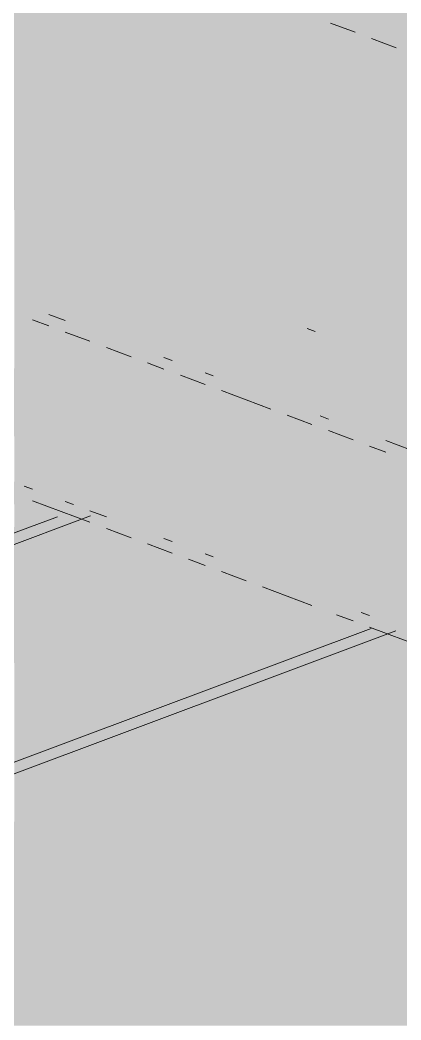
# Paper-space layout '03 3D Building and Roof' of a CAD drawing. Header units: millimetres. Extents: x 5 to 415, y 5 to 292.
# Drawn here: x 183.62 to 186.5, y 98.33 to 105.89 of the extents above; entities that cross this region are included whole.
import ezdxf

# ---------------------------------------------------------------- set-up
doc = ezdxf.new("R2010")
doc.units = ezdxf.units.MM
doc.layers.add('EXISTING', color=7, linetype='Continuous')
doc.layers.add('IMAGES', color=7, linetype='Continuous')

# ---------------------------------------------------------------- blocks, each defined once
blk = doc.blocks.new('SHEET_03')
at = {"layer": 'EXISTING', "color": 250, "lineweight": 9}
for p, q in [((186.1532, 105.8001), (185.9666, 105.87)), ((186.4641, 105.6836), (186.2775, 105.7535)), ((183.8362, 103.6666), (183.9606, 103.62)), ((183.8362, 103.5792), (183.7119, 103.6258)), ((185.8508, 103.5362), (185.7887, 103.5595)), ((184.1471, 103.4628), (183.9606, 103.5326)), ((184.458, 103.3463), (184.2715, 103.4162)), ((184.7067, 103.3405), (184.7689, 103.3172)), ((184.7067, 103.2531), (184.5824, 103.2997)), ((185.0176, 103.1367), (184.8311, 103.2065)), ((185.0176, 103.2241), (185.0798, 103.2008)), ((185.515, 102.9503), (185.142, 103.0901)), ((185.8259, 102.8339), (185.6394, 102.9037)), ((185.8881, 102.898), (185.9503, 102.8747)), ((186.1368, 102.7174), (185.9503, 102.7873)), ((186.3855, 102.6242), (186.2612, 102.6708)), ((186.3855, 102.7116), (186.572, 102.6418)), ((183.6497, 102.3671), (183.7119, 102.3438)), ((184.1471, 102.0934), (183.7119, 102.2564)), ((183.9606, 102.2507), (184.0228, 102.2274)), ((176.1652, 99.2377), (183.9026, 102.1361)), ((176.29, 99.197), (184.1522, 102.1422)), ((184.1471, 102.1808), (184.2715, 102.1342)), ((184.458, 101.9769), (184.2715, 102.0468)), ((184.7067, 101.9712), (184.7689, 101.9479)), ((184.7689, 101.8605), (184.5824, 101.9304)), ((185.0176, 101.8547), (185.0798, 101.8314)), ((185.0176, 101.7673), (184.8932, 101.8139)), ((185.3285, 101.6508), (185.142, 101.7207)), ((185.8259, 101.4645), (185.4528, 101.6043)), ((186.1368, 101.348), (186.0124, 101.3946)), ((186.199, 101.4122), (186.2612, 101.3889)), ((178.4115, 98.3456), (186.2737, 101.2908)), ((186.6964, 101.1384), (186.2612, 101.3015)), ((178.6611, 98.3517), (186.4609, 101.2735))]:
    blk.add_line(p, q, dxfattribs=at)
at = {"layer": 'IMAGES', "color": 7}
for points in [[(180.3198, 105.8286), (184.9466, 105.8286), (180.3198, 106), (184.9466, 106)], [(184.9466, 105.8286), (185.4607, 105.8286), (184.9466, 106), (185.4607, 106)], [(185.4607, 105.8286), (185.6321, 105.8286), (185.4607, 106), (185.6321, 106)], [(185.6321, 105.8286), (185.9748, 105.8286), (185.6321, 106), (185.9748, 106)], [(185.9748, 105.8286), (186.1462, 105.8286), (185.9748, 106), (186.1462, 106)], [(186.1462, 105.8286), (186.3175, 105.8286), (186.1462, 106), (186.3175, 106)], [(186.3175, 105.8286), (186.4889, 105.8286), (186.3175, 106), (186.4889, 106)], [(186.4889, 105.8286), (186.6603, 105.8286), (186.4889, 106), (186.6603, 106)], [(180.8339, 105.6571), (185.6321, 105.6571), (180.8339, 105.8286), (185.6321, 105.8286)], [(185.6321, 105.6571), (185.8034, 105.6571), (185.6321, 105.8286), (185.8034, 105.8286)], [(185.8034, 105.6571), (185.9748, 105.6571), (185.8034, 105.8286), (185.9748, 105.8286)], [(185.9748, 105.6571), (186.3175, 105.6571), (185.9748, 105.8286), (186.3175, 105.8286)], [(186.3175, 105.6571), (186.4889, 105.6571), (186.3175, 105.8286), (186.4889, 105.8286)], [(186.4889, 105.6571), (186.6603, 105.6571), (186.4889, 105.8286), (186.6603, 105.8286)], [(181.1766, 105.4857), (185.9748, 105.4857), (181.1766, 105.6571), (185.9748, 105.6571)], [(185.9748, 105.4857), (186.1462, 105.4857), (185.9748, 105.6571), (186.1462, 105.6571)], [(186.1462, 105.4857), (186.3175, 105.4857), (186.1462, 105.6571), (186.3175, 105.6571)], [(186.3175, 105.4857), (186.4889, 105.4857), (186.3175, 105.6571), (186.4889, 105.6571)], [(186.4889, 105.4857), (186.6603, 105.4857), (186.4889, 105.6571), (186.6603, 105.6571)], [(181.6907, 105.3143), (186.3175, 105.3143), (181.6907, 105.4857), (186.3175, 105.4857)], [(186.3175, 105.3143), (186.4889, 105.3143), (186.3175, 105.4857), (186.4889, 105.4857)], [(186.4889, 105.3143), (186.6603, 105.3143), (186.4889, 105.4857), (186.6603, 105.4857)], [(182.2048, 105.1429), (186.8316, 105.1429), (182.2048, 105.3143), (186.8316, 105.3143)], [(182.5475, 104.9714), (187.5171, 104.9714), (182.5475, 105.1429), (187.5171, 105.1429)], [(183.0616, 104.8), (187.8598, 104.8), (183.0616, 104.9714), (187.8598, 104.9714)], [(183.4044, 104.6286), (187.8598, 104.6286), (183.4044, 104.8), (187.8598, 104.8)], [(183.4044, 104.4571), (183.9184, 104.4571), (183.4044, 104.6286), (183.9184, 104.6286)], [(183.9184, 104.4571), (187.3457, 104.4571), (183.9184, 104.6286), (187.3457, 104.6286)], [(183.5757, 104.2857), (183.7471, 104.2857), (183.5757, 104.4571), (183.7471, 104.4571)], [(183.7471, 104.2857), (183.9184, 104.2857), (183.7471, 104.4571), (183.9184, 104.4571)], [(183.9184, 104.2857), (184.2612, 104.2857), (183.9184, 104.4571), (184.2612, 104.4571)], [(184.2612, 104.2857), (184.4325, 104.2857), (184.2612, 104.4571), (184.4325, 104.4571)], [(184.4325, 104.2857), (186.6603, 104.2857), (184.4325, 104.4571), (186.6603, 104.4571)], [(183.5757, 104.1143), (183.7471, 104.1143), (183.5757, 104.2857), (183.7471, 104.2857)], [(183.7471, 104.1143), (183.9184, 104.1143), (183.7471, 104.2857), (183.9184, 104.2857)], [(183.9184, 104.1143), (184.0898, 104.1143), (183.9184, 104.2857), (184.0898, 104.2857)], [(184.0898, 104.1143), (184.2612, 104.1143), (184.0898, 104.2857), (184.2612, 104.2857)], [(184.2612, 104.1143), (184.4325, 104.1143), (184.2612, 104.2857), (184.4325, 104.2857)], [(184.4325, 104.1143), (184.7753, 104.1143), (184.4325, 104.2857), (184.7753, 104.2857)], [(184.7753, 104.1143), (186.4889, 104.1143), (184.7753, 104.2857), (186.4889, 104.2857)], [(186.4889, 104.1143), (186.6603, 104.1143), (186.4889, 104.2857), (186.6603, 104.2857)], [(183.5757, 103.9429), (183.9184, 103.9429), (183.5757, 104.1143), (183.9184, 104.1143)], [(183.9184, 103.9429), (184.0898, 103.9429), (183.9184, 104.1143), (184.0898, 104.1143)], [(184.0898, 103.9429), (184.2612, 103.9429), (184.0898, 104.1143), (184.2612, 104.1143)], [(184.2612, 103.9429), (184.4325, 103.9429), (184.2612, 104.1143), (184.4325, 104.1143)], [(184.4325, 103.9429), (184.7753, 103.9429), (184.4325, 104.1143), (184.7753, 104.1143)], [(184.7753, 103.9429), (185.2894, 103.9429), (184.7753, 104.1143), (185.2894, 104.1143)], [(185.2894, 103.9429), (185.8034, 103.9429), (185.2894, 104.1143), (185.8034, 104.1143)], [(185.8034, 103.9429), (185.9748, 103.9429), (185.8034, 104.1143), (185.9748, 104.1143)], [(185.9748, 103.9429), (186.4889, 103.9429), (185.9748, 104.1143), (186.4889, 104.1143)], [(186.4889, 103.9429), (186.6603, 103.9429), (186.4889, 104.1143), (186.6603, 104.1143)], [(183.5757, 103.7714), (183.9184, 103.7714), (183.5757, 103.9429), (183.9184, 103.9429)], [(183.9184, 103.7714), (184.0898, 103.7714), (183.9184, 103.9429), (184.0898, 103.9429)], [(184.0898, 103.7714), (184.4325, 103.7714), (184.0898, 103.9429), (184.4325, 103.9429)], [(184.4325, 103.7714), (184.6039, 103.7714), (184.4325, 103.9429), (184.6039, 103.9429)], [(184.6039, 103.7714), (184.7753, 103.7714), (184.6039, 103.9429), (184.7753, 103.9429)], [(184.7753, 103.7714), (184.9466, 103.7714), (184.7753, 103.9429), (184.9466, 103.9429)], [(184.9466, 103.7714), (185.118, 103.7714), (184.9466, 103.9429), (185.118, 103.9429)], [(185.118, 103.7714), (185.2894, 103.7714), (185.118, 103.9429), (185.2894, 103.9429)], [(185.2894, 103.7714), (185.8034, 103.7714), (185.2894, 103.9429), (185.8034, 103.9429)], [(185.8034, 103.7714), (185.9748, 103.7714), (185.8034, 103.9429), (185.9748, 103.9429)], [(185.9748, 103.7714), (186.3175, 103.7714), (185.9748, 103.9429), (186.3175, 103.9429)], [(186.3175, 103.7714), (186.4889, 103.7714), (186.3175, 103.9429), (186.4889, 103.9429)], [(186.4889, 103.7714), (186.6603, 103.7714), (186.4889, 103.9429), (186.6603, 103.9429)], [(183.5757, 103.6), (183.9184, 103.6), (183.5757, 103.7714), (183.9184, 103.7714)], [(183.9184, 103.6), (184.0898, 103.6), (183.9184, 103.7714), (184.0898, 103.7714)], [(184.0898, 103.6), (184.2612, 103.6), (184.0898, 103.7714), (184.2612, 103.7714)], [(184.2612, 103.6), (184.6039, 103.6), (184.2612, 103.7714), (184.6039, 103.7714)], [(184.6039, 103.6), (184.7753, 103.6), (184.6039, 103.7714), (184.7753, 103.7714)], [(184.7753, 103.6), (184.9466, 103.6), (184.7753, 103.7714), (184.9466, 103.7714)], [(184.9466, 103.6), (185.118, 103.6), (184.9466, 103.7714), (185.118, 103.7714)], [(185.118, 103.4286), (185.2894, 103.4286), (185.118, 103.7714), (185.2894, 103.7714)], [(185.2894, 103.6), (185.4607, 103.6), (185.2894, 103.7714), (185.4607, 103.7714)], [(185.4607, 103.6), (185.6321, 103.6), (185.4607, 103.7714), (185.6321, 103.7714)], [(185.6321, 103.6), (185.8034, 103.6), (185.6321, 103.7714), (185.8034, 103.7714)], [(185.8034, 103.6), (185.9748, 103.6), (185.8034, 103.7714), (185.9748, 103.7714)], [(185.9748, 103.6), (186.3175, 103.6), (185.9748, 103.7714), (186.3175, 103.7714)], [(186.3175, 103.4286), (186.6603, 103.4286), (186.3175, 103.7714), (186.6603, 103.7714)], [(183.5757, 103.4286), (183.7471, 103.4286), (183.5757, 103.6), (183.7471, 103.6)], [(183.7471, 103.4286), (183.9184, 103.4286), (183.7471, 103.6), (183.9184, 103.6)], [(183.9184, 103.4286), (184.0898, 103.4286), (183.9184, 103.6), (184.0898, 103.6)], [(184.0898, 103.4286), (184.2612, 103.4286), (184.0898, 103.6), (184.2612, 103.6)], [(184.2612, 103.4286), (184.4325, 103.4286), (184.2612, 103.6), (184.4325, 103.6)], [(184.4325, 103.4286), (184.6039, 103.4286), (184.4325, 103.6), (184.6039, 103.6)], [(184.6039, 103.4286), (184.7753, 103.4286), (184.6039, 103.6), (184.7753, 103.6)], [(184.7753, 103.4286), (185.118, 103.4286), (184.7753, 103.6), (185.118, 103.6)], [(185.2894, 103.4286), (185.4607, 103.4286), (185.2894, 103.6), (185.4607, 103.6)], [(185.4607, 103.4286), (185.6321, 103.4286), (185.4607, 103.6), (185.6321, 103.6)], [(185.6321, 103.4286), (185.8034, 103.4286), (185.6321, 103.6), (185.8034, 103.6)], [(185.8034, 103.4286), (185.9748, 103.4286), (185.8034, 103.6), (185.9748, 103.6)], [(185.9748, 103.4286), (186.1462, 103.4286), (185.9748, 103.6), (186.1462, 103.6)], [(186.1462, 103.2571), (186.3175, 103.2571), (186.1462, 103.6), (186.3175, 103.6)], [(183.5757, 103.2571), (183.7471, 103.2571), (183.5757, 103.4286), (183.7471, 103.4286)], [(183.7471, 103.2571), (183.9184, 103.2571), (183.7471, 103.4286), (183.9184, 103.4286)], [(183.9184, 103.2571), (184.0898, 103.2571), (183.9184, 103.4286), (184.0898, 103.4286)], [(184.0898, 103.2571), (184.2612, 103.2571), (184.0898, 103.4286), (184.2612, 103.4286)], [(184.2612, 103.2571), (184.4325, 103.2571), (184.2612, 103.4286), (184.4325, 103.4286)], [(184.4325, 103.2571), (184.6039, 103.2571), (184.4325, 103.4286), (184.6039, 103.4286)], [(184.6039, 103.2571), (184.7753, 103.2571), (184.6039, 103.4286), (184.7753, 103.4286)], [(184.7753, 103.2571), (185.118, 103.2571), (184.7753, 103.4286), (185.118, 103.4286)], [(185.118, 103.2571), (185.2894, 103.2571), (185.118, 103.4286), (185.2894, 103.4286)], [(185.2894, 103.2571), (185.8034, 103.2571), (185.2894, 103.4286), (185.8034, 103.4286)], [(185.8034, 103.2571), (185.9748, 103.2571), (185.8034, 103.4286), (185.9748, 103.4286)], [(185.9748, 103.2571), (186.1462, 103.2571), (185.9748, 103.4286), (186.1462, 103.4286)], [(186.3175, 103.2571), (186.4889, 103.2571), (186.3175, 103.4286), (186.4889, 103.4286)], [(186.4889, 103.2571), (186.6603, 103.2571), (186.4889, 103.4286), (186.6603, 103.4286)], [(182.5475, 103.0857), (183.9184, 103.0857), (182.5475, 103.2571), (183.9184, 103.2571)], [(183.9184, 103.0857), (184.2612, 103.0857), (183.9184, 103.2571), (184.2612, 103.2571)], [(184.2612, 103.0857), (184.4325, 103.0857), (184.2612, 103.2571), (184.4325, 103.2571)], [(184.4325, 103.0857), (184.6039, 103.0857), (184.4325, 103.2571), (184.6039, 103.2571)], [(184.6039, 103.0857), (184.9466, 103.0857), (184.6039, 103.2571), (184.9466, 103.2571)], [(184.9466, 103.0857), (185.118, 103.0857), (184.9466, 103.2571), (185.118, 103.2571)], [(185.118, 103.0857), (185.2894, 103.0857), (185.118, 103.2571), (185.2894, 103.2571)], [(185.2894, 103.0857), (185.4607, 103.0857), (185.2894, 103.2571), (185.4607, 103.2571)], [(185.4607, 103.0857), (185.6321, 103.0857), (185.4607, 103.2571), (185.6321, 103.2571)], [(185.6321, 103.0857), (186.3175, 103.0857), (185.6321, 103.2571), (186.3175, 103.2571)], [(186.3175, 103.0857), (186.4889, 103.0857), (186.3175, 103.2571), (186.4889, 103.2571)], [(186.4889, 103.0857), (186.6603, 103.0857), (186.4889, 103.2571), (186.6603, 103.2571)], [(183.0616, 102.9143), (184.4325, 102.9143), (183.0616, 103.0857), (184.4325, 103.0857)], [(184.4325, 102.9143), (184.6039, 102.9143), (184.4325, 103.0857), (184.6039, 103.0857)], [(184.6039, 102.9143), (184.7753, 102.9143), (184.6039, 103.0857), (184.7753, 103.0857)], [(184.7753, 102.9143), (184.9466, 102.9143), (184.7753, 103.0857), (184.9466, 103.0857)], [(184.9466, 102.9143), (185.118, 102.9143), (184.9466, 103.0857), (185.118, 103.0857)], [(185.118, 102.9143), (185.2894, 102.9143), (185.118, 103.0857), (185.2894, 103.0857)], [(185.2894, 102.9143), (185.4607, 102.9143), (185.2894, 103.0857), (185.4607, 103.0857)], [(185.4607, 102.9143), (185.6321, 102.9143), (185.4607, 103.0857), (185.6321, 103.0857)], [(185.6321, 102.9143), (185.8034, 102.9143), (185.6321, 103.0857), (185.8034, 103.0857)], [(185.8034, 102.9143), (186.1462, 102.9143), (185.8034, 103.0857), (186.1462, 103.0857)], [(186.1462, 102.9143), (186.3175, 102.9143), (186.1462, 103.0857), (186.3175, 103.0857)], [(186.3175, 102.7429), (186.6603, 102.7429), (186.3175, 103.0857), (186.6603, 103.0857)], [(183.4044, 102.7429), (183.7471, 102.7429), (183.4044, 102.9143), (183.7471, 102.9143)], [(183.7471, 102.7429), (183.9184, 102.7429), (183.7471, 102.9143), (183.9184, 102.9143)], [(183.9184, 102.7429), (184.7753, 102.7429), (183.9184, 102.9143), (184.7753, 102.9143)], [(184.7753, 102.7429), (184.9466, 102.7429), (184.7753, 102.9143), (184.9466, 102.9143)], [(184.9466, 102.7429), (185.2894, 102.7429), (184.9466, 102.9143), (185.2894, 102.9143)], [(185.2894, 102.7429), (185.4607, 102.7429), (185.2894, 102.9143), (185.4607, 102.9143)], [(185.4607, 102.7429), (185.6321, 102.7429), (185.4607, 102.9143), (185.6321, 102.9143)], [(185.6321, 102.7429), (185.8034, 102.7429), (185.6321, 102.9143), (185.8034, 102.9143)], [(185.8034, 102.7429), (185.9748, 102.7429), (185.8034, 102.9143), (185.9748, 102.9143)], [(185.9748, 102.7429), (186.1462, 102.7429), (185.9748, 102.9143), (186.1462, 102.9143)], [(186.1462, 102.7429), (186.3175, 102.7429), (186.1462, 102.9143), (186.3175, 102.9143)], [(183.5757, 102.5714), (183.7471, 102.5714), (183.5757, 102.7429), (183.7471, 102.7429)], [(183.7471, 102.5714), (183.9184, 102.5714), (183.7471, 102.7429), (183.9184, 102.7429)], [(183.9184, 102.5714), (184.0898, 102.5714), (183.9184, 102.7429), (184.0898, 102.7429)], [(184.0898, 102.5714), (184.2612, 102.5714), (184.0898, 102.7429), (184.2612, 102.7429)], [(184.2612, 102.5714), (185.2894, 102.5714), (184.2612, 102.7429), (185.2894, 102.7429)], [(185.2894, 102.5714), (185.4607, 102.5714), (185.2894, 102.7429), (185.4607, 102.7429)], [(185.4607, 102.5714), (185.6321, 102.5714), (185.4607, 102.7429), (185.6321, 102.7429)], [(185.6321, 102.5714), (185.8034, 102.5714), (185.6321, 102.7429), (185.8034, 102.7429)], [(185.8034, 102.5714), (185.9748, 102.5714), (185.8034, 102.7429), (185.9748, 102.7429)], [(185.9748, 102.5714), (186.3175, 102.5714), (185.9748, 102.7429), (186.3175, 102.7429)], [(186.3175, 102.5714), (186.4889, 102.5714), (186.3175, 102.7429), (186.4889, 102.7429)], [(186.4889, 102.5714), (186.6603, 102.5714), (186.4889, 102.7429), (186.6603, 102.7429)], [(183.5757, 102.4), (183.7471, 102.4), (183.5757, 102.5714), (183.7471, 102.5714)], [(183.7471, 102.4), (183.9184, 102.4), (183.7471, 102.5714), (183.9184, 102.5714)], [(183.9184, 102.4), (184.0898, 102.4), (183.9184, 102.5714), (184.0898, 102.5714)], [(184.0898, 102.4), (184.4325, 102.4), (184.0898, 102.5714), (184.4325, 102.5714)], [(184.4325, 102.4), (185.6321, 102.4), (184.4325, 102.5714), (185.6321, 102.5714)], [(185.6321, 102.4), (185.9748, 102.4), (185.6321, 102.5714), (185.9748, 102.5714)], [(185.9748, 102.4), (186.1462, 102.4), (185.9748, 102.5714), (186.1462, 102.5714)], [(186.1462, 102.4), (186.3175, 102.4), (186.1462, 102.5714), (186.3175, 102.5714)], [(186.3175, 102.4), (186.4889, 102.4), (186.3175, 102.5714), (186.4889, 102.5714)], [(186.4889, 102.4), (186.8316, 102.4), (186.4889, 102.5714), (186.8316, 102.5714)], [(183.4044, 102.2286), (183.9184, 102.2286), (183.4044, 102.4), (183.9184, 102.4)], [(183.9184, 102.2286), (184.2612, 102.2286), (183.9184, 102.4), (184.2612, 102.4)], [(184.2612, 102.2286), (184.4325, 102.2286), (184.2612, 102.4), (184.4325, 102.4)], [(184.4325, 102.2286), (184.7753, 102.2286), (184.4325, 102.4), (184.7753, 102.4)], [(184.7753, 102.2286), (186.1462, 102.2286), (184.7753, 102.4), (186.1462, 102.4)], [(186.1462, 102.2286), (186.3175, 102.2286), (186.1462, 102.4), (186.3175, 102.4)], [(186.3175, 102.2286), (186.6603, 102.2286), (186.3175, 102.4), (186.6603, 102.4)], [(183.5757, 102.0571), (183.7471, 102.0571), (183.5757, 102.2286), (183.7471, 102.2286)], [(183.7471, 102.0571), (183.9184, 102.0571), (183.7471, 102.2286), (183.9184, 102.2286)], [(183.9184, 102.0571), (184.2612, 102.0571), (183.9184, 102.2286), (184.2612, 102.2286)], [(184.2612, 102.0571), (184.4325, 102.0571), (184.2612, 102.2286), (184.4325, 102.2286)], [(184.4325, 102.0571), (184.6039, 102.0571), (184.4325, 102.2286), (184.6039, 102.2286)], [(184.6039, 102.0571), (184.7753, 102.0571), (184.6039, 102.2286), (184.7753, 102.2286)], [(184.7753, 102.0571), (184.9466, 102.0571), (184.7753, 102.2286), (184.9466, 102.2286)], [(184.9466, 102.0571), (185.118, 102.0571), (184.9466, 102.2286), (185.118, 102.2286)], [(185.118, 102.0571), (185.2894, 102.0571), (185.118, 102.2286), (185.2894, 102.2286)], [(185.2894, 102.0571), (186.6603, 102.0571), (185.2894, 102.2286), (186.6603, 102.2286)], [(183.4044, 101.7143), (183.7471, 101.7143), (183.4044, 102.0571), (183.7471, 102.0571)], [(183.7471, 101.8857), (183.9184, 101.8857), (183.7471, 102.0571), (183.9184, 102.0571)], [(183.9184, 101.8857), (184.0898, 101.8857), (183.9184, 102.0571), (184.0898, 102.0571)], [(184.0898, 101.8857), (184.7753, 101.8857), (184.0898, 102.0571), (184.7753, 102.0571)], [(184.7753, 101.8857), (184.9466, 101.8857), (184.7753, 102.0571), (184.9466, 102.0571)], [(184.9466, 101.8857), (185.118, 101.8857), (184.9466, 102.0571), (185.118, 102.0571)], [(185.118, 101.8857), (185.2894, 101.8857), (185.118, 102.0571), (185.2894, 102.0571)], [(185.2894, 101.8857), (185.4607, 101.8857), (185.2894, 102.0571), (185.4607, 102.0571)], [(185.4607, 101.8857), (185.6321, 101.8857), (185.4607, 102.0571), (185.6321, 102.0571)], [(185.6321, 101.8857), (187.003, 101.8857), (185.6321, 102.0571), (187.003, 102.0571)], [(183.7471, 101.7143), (183.9184, 101.7143), (183.7471, 101.8857), (183.9184, 101.8857)], [(183.9184, 101.7143), (184.2612, 101.7143), (183.9184, 101.8857), (184.2612, 101.8857)], [(184.2612, 101.7143), (184.4325, 101.7143), (184.2612, 101.8857), (184.4325, 101.8857)], [(184.4325, 101.7143), (184.6039, 101.7143), (184.4325, 101.8857), (184.6039, 101.8857)], [(184.6039, 101.7143), (184.7753, 101.7143), (184.6039, 101.8857), (184.7753, 101.8857)], [(184.7753, 101.7143), (185.118, 101.7143), (184.7753, 101.8857), (185.118, 101.8857)], [(185.118, 101.7143), (185.2894, 101.7143), (185.118, 101.8857), (185.2894, 101.8857)], [(185.2894, 101.7143), (185.4607, 101.7143), (185.2894, 101.8857), (185.4607, 101.8857)], [(185.4607, 101.7143), (185.6321, 101.7143), (185.4607, 101.8857), (185.6321, 101.8857)], [(185.6321, 101.7143), (186.1462, 101.7143), (185.6321, 101.8857), (186.1462, 101.8857)], [(186.1462, 101.7143), (187.6884, 101.7143), (186.1462, 101.8857), (187.6884, 101.8857)], [(183.4044, 101.5429), (183.7471, 101.5429), (183.4044, 101.7143), (183.7471, 101.7143)], [(183.7471, 101.5429), (184.4325, 101.5429), (183.7471, 101.7143), (184.4325, 101.7143)], [(184.4325, 101.5429), (184.7753, 101.5429), (184.4325, 101.7143), (184.7753, 101.7143)], [(184.7753, 101.5429), (184.9466, 101.5429), (184.7753, 101.7143), (184.9466, 101.7143)], [(184.9466, 101.5429), (185.118, 101.5429), (184.9466, 101.7143), (185.118, 101.7143)], [(185.118, 101.5429), (185.4607, 101.5429), (185.118, 101.7143), (185.4607, 101.7143)], [(185.4607, 101.5429), (185.6321, 101.5429), (185.4607, 101.7143), (185.6321, 101.7143)], [(185.6321, 101.5429), (185.8034, 101.5429), (185.6321, 101.7143), (185.8034, 101.7143)], [(185.8034, 101.5429), (185.9748, 101.5429), (185.8034, 101.7143), (185.9748, 101.7143)], [(185.9748, 101.5429), (186.1462, 101.5429), (185.9748, 101.7143), (186.1462, 101.7143)], [(186.1462, 101.5429), (186.4889, 101.5429), (186.1462, 101.7143), (186.4889, 101.7143)], [(186.4889, 101.5429), (186.6603, 101.5429), (186.4889, 101.7143), (186.6603, 101.7143)], [(183.4044, 101.3714), (184.7753, 101.3714), (183.4044, 101.5429), (184.7753, 101.5429)], [(184.7753, 101.3714), (185.4607, 101.3714), (184.7753, 101.5429), (185.4607, 101.5429)], [(185.4607, 101.3714), (185.9748, 101.3714), (185.4607, 101.5429), (185.9748, 101.5429)], [(185.9748, 101.3714), (186.1462, 101.3714), (185.9748, 101.5429), (186.1462, 101.5429)], [(186.1462, 101.3714), (186.3175, 101.3714), (186.1462, 101.5429), (186.3175, 101.5429)], [(186.3175, 101.3714), (186.4889, 101.3714), (186.3175, 101.5429), (186.4889, 101.5429)], [(186.4889, 101.3714), (186.8316, 101.3714), (186.4889, 101.5429), (186.8316, 101.5429)], [(182.8903, 101.2), (184.6039, 101.2), (182.8903, 101.3714), (184.6039, 101.3714)], [(184.6039, 101.2), (184.9466, 101.2), (184.6039, 101.3714), (184.9466, 101.3714)], [(184.9466, 101.2), (185.118, 101.2), (184.9466, 101.3714), (185.118, 101.3714)], [(185.118, 101.2), (185.2894, 101.2), (185.118, 101.3714), (185.2894, 101.3714)], [(185.2894, 101.2), (185.4607, 101.2), (185.2894, 101.3714), (185.4607, 101.3714)], [(185.4607, 101.0286), (185.6321, 101.0286), (185.4607, 101.3714), (185.6321, 101.3714)], [(185.6321, 101.2), (185.8034, 101.2), (185.6321, 101.3714), (185.8034, 101.3714)], [(185.8034, 101.2), (185.9748, 101.2), (185.8034, 101.3714), (185.9748, 101.3714)], [(185.9748, 101.2), (186.1462, 101.2), (185.9748, 101.3714), (186.1462, 101.3714)], [(186.1462, 101.2), (186.4889, 101.2), (186.1462, 101.3714), (186.4889, 101.3714)], [(186.4889, 101.2), (186.8316, 101.2), (186.4889, 101.3714), (186.8316, 101.3714)], [(182.3762, 101.0286), (184.0898, 101.0286), (182.3762, 101.2), (184.0898, 101.2)], [(184.0898, 101.0286), (184.2612, 101.0286), (184.0898, 101.2), (184.2612, 101.2)], [(184.2612, 100.8571), (184.4325, 100.8571), (184.2612, 101.2), (184.4325, 101.2)], [(184.4325, 101.0286), (184.6039, 101.0286), (184.4325, 101.2), (184.6039, 101.2)], [(184.6039, 101.0286), (184.9466, 101.0286), (184.6039, 101.2), (184.9466, 101.2)], [(184.9466, 101.0286), (185.118, 101.0286), (184.9466, 101.2), (185.118, 101.2)], [(185.118, 101.0286), (185.2894, 101.0286), (185.118, 101.2), (185.2894, 101.2)], [(185.2894, 101.0286), (185.4607, 101.0286), (185.2894, 101.2), (185.4607, 101.2)], [(185.6321, 101.0286), (185.8034, 101.0286), (185.6321, 101.2), (185.8034, 101.2)], [(185.8034, 101.0286), (186.1462, 101.0286), (185.8034, 101.2), (186.1462, 101.2)], [(186.1462, 101.0286), (186.3175, 101.0286), (186.1462, 101.2), (186.3175, 101.2)], [(186.3175, 101.0286), (186.8316, 101.0286), (186.3175, 101.2), (186.8316, 101.2)], [(183.5757, 100.8571), (183.7471, 100.8571), (183.5757, 101.0286), (183.7471, 101.0286)], [(183.7471, 100.8571), (184.0898, 100.8571), (183.7471, 101.0286), (184.0898, 101.0286)], [(184.0898, 100.8571), (184.2612, 100.8571), (184.0898, 101.0286), (184.2612, 101.0286)], [(184.4325, 100.8571), (184.6039, 100.8571), (184.4325, 101.0286), (184.6039, 101.0286)], [(184.6039, 100.8571), (184.9466, 100.8571), (184.6039, 101.0286), (184.9466, 101.0286)], [(184.9466, 100.8571), (185.118, 100.8571), (184.9466, 101.0286), (185.118, 101.0286)], [(185.118, 100.8571), (185.2894, 100.8571), (185.118, 101.0286), (185.2894, 101.0286)], [(185.2894, 100.8571), (185.4607, 100.8571), (185.2894, 101.0286), (185.4607, 101.0286)], [(185.4607, 100.8571), (185.6321, 100.8571), (185.4607, 101.0286), (185.6321, 101.0286)], [(185.6321, 100.8571), (185.8034, 100.8571), (185.6321, 101.0286), (185.8034, 101.0286)], [(185.8034, 100.8571), (185.9748, 100.8571), (185.8034, 101.0286), (185.9748, 101.0286)], [(185.9748, 100.8571), (186.1462, 100.8571), (185.9748, 101.0286), (186.1462, 101.0286)], [(186.1462, 100.8571), (186.4889, 100.8571), (186.1462, 101.0286), (186.4889, 101.0286)], [(186.4889, 100.8571), (186.6603, 100.8571), (186.4889, 101.0286), (186.6603, 101.0286)], [(183.5757, 100.5143), (183.7471, 100.5143), (183.5757, 100.8571), (183.7471, 100.8571)], [(183.7471, 100.6857), (183.9184, 100.6857), (183.7471, 100.8571), (183.9184, 100.8571)], [(183.9184, 100.6857), (184.2612, 100.6857), (183.9184, 100.8571), (184.2612, 100.8571)], [(184.2612, 100.6857), (184.4325, 100.6857), (184.2612, 100.8571), (184.4325, 100.8571)], [(184.4325, 100.6857), (184.6039, 100.6857), (184.4325, 100.8571), (184.6039, 100.8571)], [(184.6039, 100.6857), (184.7753, 100.6857), (184.6039, 100.8571), (184.7753, 100.8571)], [(184.7753, 100.6857), (184.9466, 100.6857), (184.7753, 100.8571), (184.9466, 100.8571)], [(184.9466, 100.6857), (185.2894, 100.6857), (184.9466, 100.8571), (185.2894, 100.8571)], [(185.2894, 100.6857), (185.6321, 100.6857), (185.2894, 100.8571), (185.6321, 100.8571)], [(185.6321, 100.6857), (185.8034, 100.6857), (185.6321, 100.8571), (185.8034, 100.8571)], [(185.8034, 100.6857), (185.9748, 100.6857), (185.8034, 100.8571), (185.9748, 100.8571)], [(185.9748, 100.6857), (186.8316, 100.6857), (185.9748, 100.8571), (186.8316, 100.8571)], [(183.7471, 100.5143), (184.0898, 100.5143), (183.7471, 100.6857), (184.0898, 100.6857)], [(184.0898, 100.5143), (184.2612, 100.5143), (184.0898, 100.6857), (184.2612, 100.6857)], [(184.2612, 100.5143), (184.4325, 100.5143), (184.2612, 100.6857), (184.4325, 100.6857)], [(184.4325, 100.5143), (184.6039, 100.5143), (184.4325, 100.6857), (184.6039, 100.6857)], [(184.6039, 100.5143), (184.7753, 100.5143), (184.6039, 100.6857), (184.7753, 100.6857)], [(184.7753, 100.5143), (184.9466, 100.5143), (184.7753, 100.6857), (184.9466, 100.6857)], [(184.9466, 100.5143), (185.118, 100.5143), (184.9466, 100.6857), (185.118, 100.6857)], [(185.118, 100.5143), (185.2894, 100.5143), (185.118, 100.6857), (185.2894, 100.6857)], [(185.2894, 100.5143), (185.4607, 100.5143), (185.2894, 100.6857), (185.4607, 100.6857)], [(185.4607, 100.5143), (187.5171, 100.5143), (185.4607, 100.6857), (187.5171, 100.6857)], [(183.5757, 100.3429), (183.7471, 100.3429), (183.5757, 100.5143), (183.7471, 100.5143)], [(183.7471, 100.3429), (183.9184, 100.3429), (183.7471, 100.5143), (183.9184, 100.5143)], [(183.9184, 100.3429), (184.0898, 100.3429), (183.9184, 100.5143), (184.0898, 100.5143)], [(184.0898, 100.3429), (184.2612, 100.3429), (184.0898, 100.5143), (184.2612, 100.5143)], [(184.2612, 100.3429), (184.4325, 100.3429), (184.2612, 100.5143), (184.4325, 100.5143)], [(184.4325, 100.3429), (184.6039, 100.3429), (184.4325, 100.5143), (184.6039, 100.5143)], [(184.6039, 100.3429), (184.7753, 100.3429), (184.6039, 100.5143), (184.7753, 100.5143)], [(184.7753, 100.3429), (184.9466, 100.3429), (184.7753, 100.5143), (184.9466, 100.5143)], [(184.9466, 100.3429), (187.6884, 100.3429), (184.9466, 100.5143), (187.6884, 100.5143)], [(183.5757, 100.1714), (183.7471, 100.1714), (183.5757, 100.3429), (183.7471, 100.3429)], [(183.7471, 100.1714), (183.9184, 100.1714), (183.7471, 100.3429), (183.9184, 100.3429)], [(183.9184, 100.1714), (184.0898, 100.1714), (183.9184, 100.3429), (184.0898, 100.3429)], [(184.0898, 100.1714), (184.2612, 100.1714), (184.0898, 100.3429), (184.2612, 100.3429)], [(184.2612, 100.1714), (184.4325, 100.1714), (184.2612, 100.3429), (184.4325, 100.3429)], [(184.4325, 100.1714), (184.6039, 100.1714), (184.4325, 100.3429), (184.6039, 100.3429)], [(184.6039, 100.1714), (188.2025, 100.1714), (184.6039, 100.3429), (188.2025, 100.3429)], [(183.5757, 100), (183.7471, 100), (183.5757, 100.1714), (183.7471, 100.1714)], [(183.7471, 100), (183.9184, 100), (183.7471, 100.1714), (183.9184, 100.1714)], [(183.9184, 100), (184.0898, 100), (183.9184, 100.1714), (184.0898, 100.1714)], [(184.0898, 100), (184.2612, 100), (184.0898, 100.1714), (184.2612, 100.1714)], [(184.2612, 100), (188.5453, 100), (184.2612, 100.1714), (188.5453, 100.1714)], [(183.5757, 99.8286), (183.7471, 99.8286), (183.5757, 100), (183.7471, 100)], [(183.7471, 99.8286), (189.0593, 99.8286), (183.7471, 100), (189.0593, 100)], [(183.233, 99.6571), (189.5734, 99.6571), (183.233, 99.8286), (189.5734, 99.8286)], [(182.8903, 99.4857), (189.9162, 99.4857), (182.8903, 99.6571), (189.9162, 99.6571)], [(182.3762, 99.3143), (190.6016, 99.3143), (182.3762, 99.4857), (190.6016, 99.4857)], [(182.0335, 99.1429), (191.1157, 99.1429), (182.0335, 99.3143), (191.1157, 99.3143)], [(181.5194, 98.9714), (191.2871, 98.9714), (181.5194, 99.1429), (191.2871, 99.1429)], [(181.0053, 98.8), (191.8012, 98.8), (181.0053, 98.9714), (191.8012, 98.9714)], [(180.6625, 98.6286), (191.2871, 98.6286), (180.6625, 98.8), (191.2871, 98.8)], [(180.1485, 98.4571), (190.773, 98.4571), (180.1485, 98.6286), (190.773, 98.6286)], [(179.6344, 98.2857), (190.2589, 98.2857), (179.6344, 98.4571), (190.2589, 98.4571)]]:
    blk.add_solid(points, dxfattribs=at)

psp = doc.layouts.new('03 3D Building and Roof')

# ---------------------------------------------------------------- block references
psp.add_blockref('SHEET_03', (0, 0))

doc.saveas('drawing.dxf')
